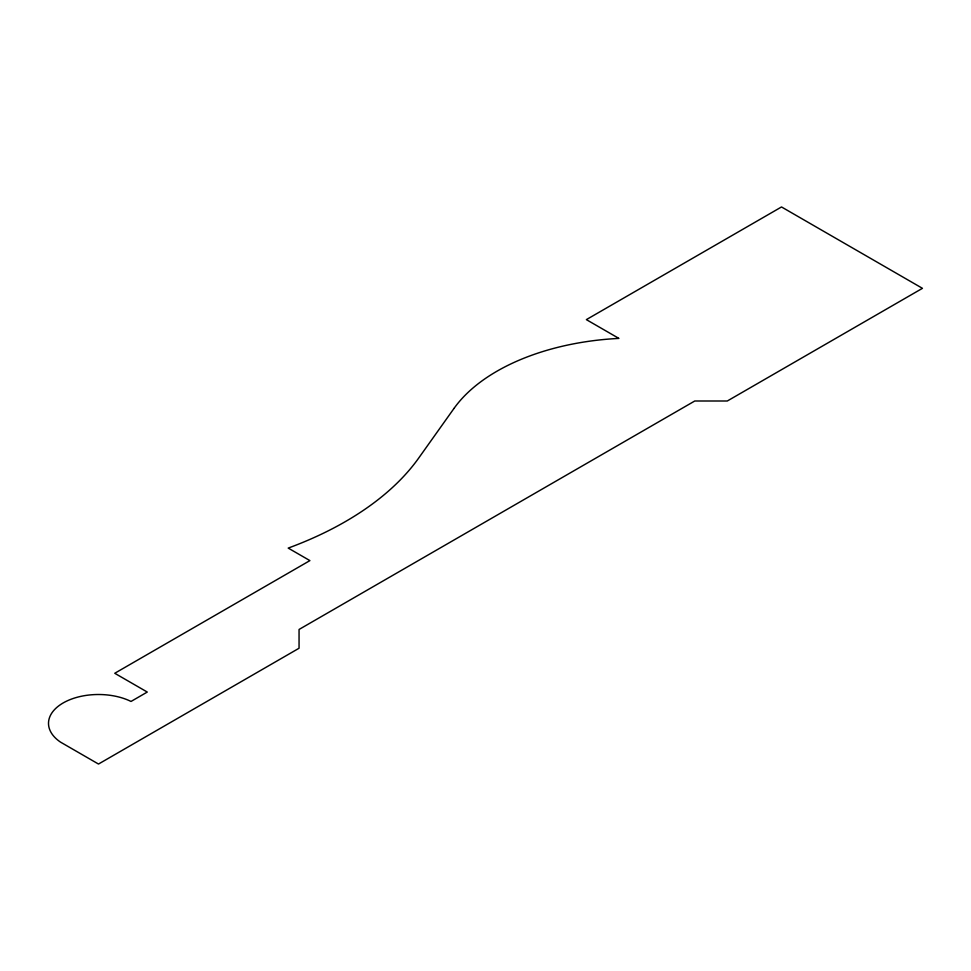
<?xml version="1.0" encoding="UTF-8"?>
<svg xmlns="http://www.w3.org/2000/svg" width="971" height="971" viewBox="0 0 971 971"><rect width="100%" height="100%" fill="white"/><g stroke="black" fill="none" stroke-linecap="round" stroke-linejoin="round"><path stroke-width="1.46" d="M454.003 408.427L418.756 457.984A336.84 194.479 0 0 1 288.217 548.093L309.907 560.607L114.748 673.279L147.276 692.056L131.012 701.45A49.982 28.851 0 0 0 63.151 702.955A49.982 28.851 0 0 0 60.542 742.135L98.496 764.043L299.056 648.24L299.056 629.463L694.775 400.999L727.303 400.999L922.45 288.326L781.509 206.957L586.363 319.629L618.891 338.406A196.797 113.619 0 0 0 454.003 408.427"/></g></svg>
